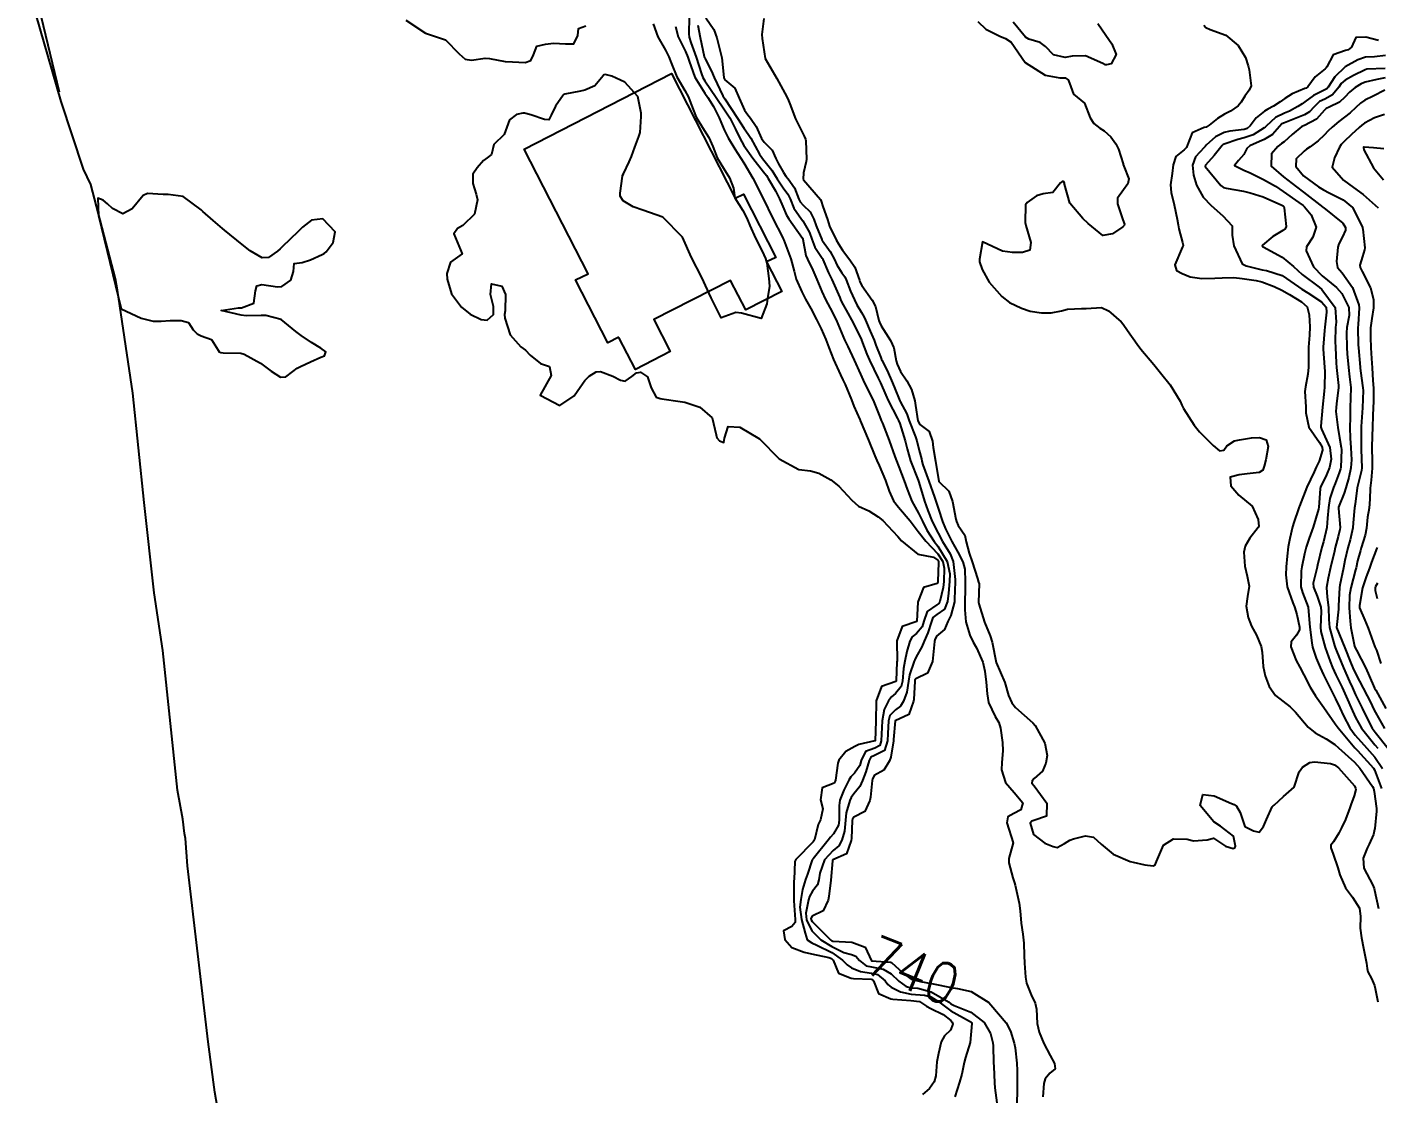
# Model space of a CAD drawing. Header units: metres. Extents: x 286371 to 293043, y 7462578 to 7466404.
# Drawn here: x 291510.5 to 291645.5, y 7463124.9 to 7463231.5 of the extents above; entities that cross this region are included whole.
import ezdxf
from ezdxf.enums import TextEntityAlignment as Align

# ---------------------------------------------------------------- set-up
doc = ezdxf.new("R2010")
doc.units = ezdxf.units.M
doc.header["$MEASUREMENT"] = 0
for name, color, linetype in [('Area', 45, 'Continuous'), ('Cotas', 45, 'Continuous'), ('Curvas de Nivel 1m', 11, 'Continuous'), ('Curvas de Nivel 5m', 15, 'Continuous'), ('Edificações', 30, 'Continuous')]:
    doc.layers.add(name, color=color, linetype=linetype)
doc.styles.add('Style-STANDARD', font='STANDARD.shx')

msp = doc.modelspace()

# ---------------------------------------------------------------- linework, layer by layer
at = {"layer": 'Area'}
msp.add_polyline3d([(291529.77, 7463122.57, 743.59), (291529.34, 7463125.08, 743.52), (291528.68, 7463130.1, 743.17), (291526.61, 7463147.67, 743.61), (291526.4, 7463150.42, 743.36), (291526.31, 7463150.91, 743.36), (291526.12, 7463152.35, 743.39), (291525.59, 7463155.24, 743.52), (291524.13, 7463169.21, 743.12), (291523.25, 7463174.98, 743.4), (291522.26, 7463184, 743.28), (291521.14, 7463194.92, 743.39), (291519.61, 7463205.2, 754.63), (291519.4, 7463206.34, 805.1), (291516.94, 7463215.77, 798.71), (291516.2, 7463217.3, 798.8), (291513.98, 7463224.07, 796.66), (291510.55, 7463235.85, 743.07)], dxfattribs=at)
at = {"layer": 'Curvas de Nivel 1m', "flags": 128}
for points, elevation in [([(291513.79, 7463225.01), (291511.98, 7463232.6)], 743), ([(291548.42, 7463232.2), (291550.4, 7463230.88), (291552.39, 7463230.21), (291553.76, 7463228.83), (291554.37, 7463228.29), (291554.99, 7463228.19), (291556.37, 7463228.39), (291556.8, 7463228.35), (291558.36, 7463228.05), (291559.08, 7463228.04), (291560.36, 7463227.96), (291560.92, 7463228.17), (291561.21, 7463228.72), (291561.52, 7463229.58), (291562.39, 7463229.79), (291563.2, 7463229.89), (291564.39, 7463229.83), (291565.23, 7463229.83), (291565.62, 7463230.66), (291565.71, 7463231.36), (291566.42, 7463231.63)], 743), ([(291576.75, 7463232.49), (291576.73, 7463230.81), (291576.77, 7463230.49), (291576.92, 7463229.96), (291577.45, 7463228.48), (291578, 7463226.81), (291578.14, 7463226.47), (291578.34, 7463226.12), (291579.45, 7463224.45), (291580.3, 7463223.22), (291580.81, 7463222.43), (291581.4, 7463221.29), (291581.81, 7463220.41), (291582.24, 7463219.67), (291583.12, 7463218.39), (291584.19, 7463217.02), (291584.48, 7463216.66), (291584.66, 7463216.37), (291585.39, 7463215.14), (291585.8, 7463214.35), (291586.14, 7463213.56), (291586.5, 7463212.71), (291586.71, 7463212.34), (291588.1, 7463210.41), (291588.13, 7463210.35), (291588.14, 7463210.31), (291588.44, 7463208.68), (291588.58, 7463208.31), (291589.14, 7463207.2), (291589.52, 7463206.29), (291590.02, 7463205.09), (291590.39, 7463204.28), (291590.85, 7463203.42), (291591.46, 7463202.26), (291591.96, 7463201.06), (291592.29, 7463200.25), (291592.61, 7463199.57), (291593.25, 7463198.23), (291593.89, 7463196.8), (291594.15, 7463196.22), (291594.43, 7463195.66), (291595.15, 7463194.21), (291595.82, 7463192.56), (291595.97, 7463192.19), (291596.08, 7463191.92), (291596.77, 7463190.18), (291597.33, 7463188.6), (291597.49, 7463188.17), (291597.74, 7463187.55), (291598.27, 7463186.16), (291598.55, 7463185.31), (291599.02, 7463184.14), (291599.68, 7463182.93), (291600.09, 7463182.13), (291600.54, 7463181.23), (291601.25, 7463180.11), (291601.63, 7463179.63), (291602.56, 7463178.09), (291602.81, 7463176.87), (291602.79, 7463176.09), (291602.7, 7463174.94), (291602.58, 7463174.09), (291602.28, 7463173.34), (291601.52, 7463172.79), (291601.12, 7463172.51), (291600.98, 7463172.11), (291600.64, 7463170.97), (291600.26, 7463170.12), (291600.02, 7463169.58), (291599.46, 7463168.57), (291599.32, 7463168.28), (291599.27, 7463168.14), (291598.79, 7463166.78), (291598.7, 7463166.15), (291598.52, 7463165.03), (291598.2, 7463164.15), (291597.9, 7463163.65), (291597.38, 7463163.28), (291596.83, 7463162.71), (291596.7, 7463162.17), (291596.61, 7463160.91), (291596.58, 7463160.18), (291596.28, 7463159.21), (291595.3, 7463158.71), (291594.94, 7463158.56), (291594.76, 7463158.2), (291594.42, 7463157.07), (291594.1, 7463156.21), (291593.84, 7463155.63), (291593.24, 7463154.87), (291592.97, 7463154.5), (291592.84, 7463154.23), (291592.47, 7463152.98), (291592.4, 7463152.24), (291592.28, 7463151.14), (291592.03, 7463150.24), (291591.74, 7463149.67), (291591.16, 7463149.21), (291590.3, 7463148.27), (291589.81, 7463146.97), (291589.72, 7463146.29), (291589.59, 7463145.8), (291589.1, 7463145.15), (291588.78, 7463144.61), (291588.69, 7463144.3), (291588.41, 7463142.95), (291588.49, 7463142.3), (291589.04, 7463141.19), (291589.93, 7463140.28), (291591.01, 7463139.61), (291592.23, 7463139.02), (291593, 7463138.82), (291593.43, 7463138.66), (291593.79, 7463138.22), (291594.46, 7463137.69), (291594.98, 7463137.58), (291596.17, 7463137.37), (291596.97, 7463136.88), (291597.73, 7463136.15), (291598.45, 7463135.64), (291598.95, 7463135.51), (291599.62, 7463135.46), (291600.95, 7463135.11), (291602.68, 7463134.08), (291602.93, 7463133.9), (291603.27, 7463133.73), (291604.92, 7463133.06), (291606.27, 7463132.02), (291606.88, 7463130.92), (291607.12, 7463130.01), (291607.17, 7463129.7), (291607.2, 7463128.01), (291607.22, 7463127.62), (291607.29, 7463126.01), (291607.32, 7463125.49), (291607.51, 7463124)], 741), ([(291578.43, 7463232.43), (291579.24, 7463231.27), (291579.54, 7463230.44), (291579.7, 7463229.75), (291580.02, 7463228.43), (291580.06, 7463228.13), (291580.23, 7463226.44), (291580.34, 7463226.22), (291581.33, 7463225.41), (291581.77, 7463224.41), (291582.3, 7463223.19), (291582.61, 7463222.72), (291582.89, 7463222.39), (291583.47, 7463221.58), (291584, 7463220.38), (291584.25, 7463220), (291585.07, 7463219.2), (291585.44, 7463218.35), (291585.68, 7463217.82), (291586.19, 7463216.96), (291586.44, 7463216.59), (291586.65, 7463216.34), (291587.28, 7463215.44), (291587.74, 7463214.31), (291587.86, 7463214.02), (291588.15, 7463213.71), (291588.87, 7463213.04), (291589.22, 7463212.29), (291589.47, 7463211.64), (291590.01, 7463210.28), (291590.04, 7463210.22), (291590.09, 7463210.13), (291590.87, 7463209.06), (291591.29, 7463208.26), (291591.54, 7463207.74), (291592.04, 7463206.93), (291592.32, 7463206.53), (291592.45, 7463206.25), (291592.89, 7463205.11), (291593.29, 7463204.23), (291593.53, 7463203.76), (291593.99, 7463202.98), (291594.26, 7463202.5), (291594.4, 7463202.22), (291594.87, 7463201.12), (291595.25, 7463200.2), (291595.44, 7463199.7), (291595.92, 7463198.49), (291596, 7463198.28), (291596.05, 7463198.19), (291596.67, 7463196.95), (291597, 7463196.17), (291597.25, 7463195.54), (291597.82, 7463194.16), (291597.85, 7463194.1), (291598.51, 7463192.84), (291598.76, 7463192.15), (291599.38, 7463190.55), (291599.53, 7463190.14), (291599.77, 7463189.18), (291599.98, 7463188.35), (291600.02, 7463188.13), (291600.12, 7463187.76), (291600.71, 7463186.12), (291601.29, 7463184.53), (291601.42, 7463184.11), (291601.68, 7463183.31), (291602.1, 7463182.1), (291602.39, 7463181.36), (291603.01, 7463180.08), (291603.62, 7463179.04), (291604.13, 7463178.07), (291604.32, 7463177.34), (291604.35, 7463176.06), (291604.34, 7463175.29), (291604.33, 7463174.06), (291604.33, 7463173.27), (291604.42, 7463172.06), (291604.82, 7463170.72), (291605.14, 7463170.05), (291605.48, 7463169.47), (291606.13, 7463168.03), (291606.32, 7463167.15), (291606.45, 7463166.03), (291606.55, 7463164.88), (291606.69, 7463164.02), (291607.36, 7463162.61), (291607.71, 7463162.01), (291607.9, 7463161.45), (291608.1, 7463160), (291608.13, 7463159.19), (291608.03, 7463158), (291607.99, 7463157.29), (291608.4, 7463156), (291609.25, 7463155.01), (291610.11, 7463153.97), (291609.92, 7463153.27), (291609.22, 7463152.91), (291608.63, 7463152.58), (291608.53, 7463151.99), (291609.17, 7463149.98), (291608.72, 7463148.42), (291608.72, 7463147.99), (291609.12, 7463146.5), (291609.29, 7463145.98), (291609.35, 7463145.74), (291609.75, 7463143.97), (291609.84, 7463143.2), (291609.97, 7463141.97), (291610.13, 7463140.87), (291610.22, 7463139.97), (291610.26, 7463138.71), (291610.28, 7463137.97), (291610.38, 7463136.56), (291610.48, 7463135.96), (291610.95, 7463134.79), (291611.36, 7463133.95), (291611.49, 7463133.37), (291611.56, 7463131.94), (291611.76, 7463131.06), (291612.23, 7463129.93), (291612.85, 7463128.74), (291613.3, 7463127.92), (291613.34, 7463127.4), (291612.82, 7463126.98), (291612.34, 7463126.4), (291612.22, 7463125.93), (291612.12, 7463124.6)], 739), ([(291584.24, 7463232.37), (291584.03, 7463230.75), (291584.07, 7463230.37), (291584.37, 7463228.36), (291585.54, 7463226.35), (291586.32, 7463224.88), (291586.61, 7463224.33), (291586.82, 7463223.82), (291587.39, 7463222.32), (291588.25, 7463220.61), (291588.39, 7463220.3), (291588.42, 7463220.13), (291588.48, 7463218.3), (291588.46, 7463218.05), (291588.19, 7463216.92), (291588.15, 7463216.31), (291588.16, 7463216.28), (291588.18, 7463216.23), (291589.88, 7463214.28), (291589.97, 7463214.1), (291590.14, 7463213.57), (291590.6, 7463212.27), (291590.79, 7463211.59), (291591.45, 7463210.25), (291591.69, 7463209.85), (291592.08, 7463209.21), (291592.83, 7463208.23), (291593.32, 7463207.5), (291593.78, 7463206.22), (291593.84, 7463206.03), (291594.03, 7463205.68), (291595.07, 7463204.2), (291595.38, 7463203.58), (291595.73, 7463202.19), (291595.79, 7463202.01), (291595.97, 7463201.65), (291596.9, 7463200.17), (291597.21, 7463199.45), (291597.47, 7463198.16), (291597.57, 7463197.82), (291597.9, 7463197.09), (291598.51, 7463196.14), (291599, 7463195.27), (291599.31, 7463194.14), (291599.39, 7463193.68), (291599.63, 7463192.14), (291599.81, 7463191.79), (291600.76, 7463191.07), (291601.1, 7463190.11), (291601.17, 7463189.5), (291601.39, 7463188.11), (291601.72, 7463186.1), (291602.74, 7463185.11), (291603.09, 7463184.08), (291603.42, 7463182.33), (291603.49, 7463182.08), (291603.66, 7463181.69), (291604.32, 7463180.73), (291604.47, 7463180.06), (291604.74, 7463178.93), (291605.07, 7463178.05), (291605.58, 7463176.39), (291605.69, 7463176.04), (291605.74, 7463175.87), (291605.68, 7463174.04), (291605.71, 7463173.87), (291606.3, 7463172.03), (291606.84, 7463170.68), (291607.07, 7463170.02), (291607.45, 7463168.01), (291608.31, 7463166), (291608.68, 7463164.71), (291609.02, 7463163.99), (291609.38, 7463163.52), (291611.12, 7463161.96), (291611.35, 7463161.7), (291612.31, 7463159.94), (291612.54, 7463158.7), (291612.42, 7463157.94), (291612.09, 7463157.13), (291611.27, 7463156.42), (291611.05, 7463156.18), (291611.01, 7463155.96), (291611.26, 7463155.68), (291612.52, 7463153.94), (291612.5, 7463152.65), (291611.21, 7463152.23), (291611.02, 7463152.15), (291610.87, 7463151.96), (291611.19, 7463150.82), (291612.31, 7463149.94), (291613.17, 7463149.61), (291613.57, 7463149.52), (291614.28, 7463149.91), (291614.83, 7463150.25), (291615.18, 7463150.38), (291616.39, 7463150.68), (291617.18, 7463150.55), (291617.96, 7463149.85), (291619.16, 7463148.84), (291620.85, 7463148.11), (291621.15, 7463148.04), (291622.32, 7463147.79), (291623.14, 7463147.7), (291623.36, 7463147.77), (291623.49, 7463148.11), (291624.19, 7463149.75), (291625.18, 7463150.4), (291626.55, 7463150.35), (291627.18, 7463150.2), (291628.57, 7463150.3), (291629.19, 7463150.45), (291630.4, 7463149.66), (291631.17, 7463149.43), (291631.32, 7463149.49), (291631.4, 7463149.64), (291631.19, 7463150.64), (291629.88, 7463151.66), (291629.21, 7463152.08), (291627.85, 7463153.7), (291628.11, 7463154.83), (291629.25, 7463154.67), (291630.98, 7463153.91), (291631.24, 7463153.8), (291631.5, 7463153.64), (291631.84, 7463153.02), (291632.33, 7463151.63), (291633.2, 7463151.18), (291633.74, 7463151.06), (291634.19, 7463151.6), (291634.49, 7463152.32), (291635.05, 7463153.59), (291635.14, 7463153.68), (291635.24, 7463153.75), (291636.19, 7463154.63), (291637.26, 7463155.55), (291637.76, 7463157.07), (291638.07, 7463157.54), (291638.81, 7463158.02), (291639.3, 7463158.07), (291640.9, 7463157.9), (291641.3, 7463157.77), (291641.68, 7463157.49), (291643.27, 7463155.68), (291643.39, 7463155.46), (291643.43, 7463155.3), (291643.25, 7463154.67), (291642.93, 7463153.77), (291642.83, 7463153.47), (291642.38, 7463152.31), (291641.99, 7463151.48), (291641.72, 7463150.96), (291641.18, 7463150.09), (291640.93, 7463149.74), (291640.93, 7463149.5), (291641.15, 7463148.86), (291641.61, 7463147.49), (291641.83, 7463146.78), (291642.4, 7463145.48), (291643.09, 7463144.55), (291643.77, 7463143.45), (291643.87, 7463142.64), (291643.85, 7463141.45), (291643.98, 7463140.5), (291644.18, 7463139.45), (291644.48, 7463137.96), (291644.55, 7463137.44), (291644.63, 7463137.09), (291644.97, 7463136.42), (291645.27, 7463135.74), (291645.34, 7463135.43), (291645.62, 7463134.11)], 738), ([(291605.61, 7463232.05), (291606.41, 7463231.3), (291607.82, 7463230.59), (291608.4, 7463230.36), (291608.95, 7463230), (291610.36, 7463227.97), (291612.35, 7463226.7), (291613.82, 7463226.44), (291614.34, 7463226.42), (291614.65, 7463226.22), (291614.79, 7463225.91), (291615.2, 7463224.78), (291616.3, 7463223.88), (291616.85, 7463222.44), (291617.21, 7463221.87), (291617.81, 7463221.39), (291618.26, 7463221.12), (291618.93, 7463220.52), (291619.42, 7463219.83), (291619.7, 7463219.29), (291620.15, 7463217.82), (291620.16, 7463217.76), (291620.21, 7463217.61), (291620.72, 7463216.34), (291620.61, 7463215.82), (291620.18, 7463215.22), (291619.59, 7463214.41), (291619.59, 7463213.83), (291620.13, 7463212.25), (291620.29, 7463211.82), (291620.26, 7463211.68), (291620.12, 7463211.53), (291619.1, 7463210.85), (291618.11, 7463210.66), (291616.66, 7463211.88), (291616.13, 7463212.38), (291614.82, 7463213.9), (291614.3, 7463215.79), (291614.29, 7463215.91), (291614.19, 7463216.06), (291614.04, 7463216.07), (291613.88, 7463215.92), (291613.12, 7463214.98), (291612.17, 7463214.83), (291611.5, 7463214.62), (291610.55, 7463213.97), (291610.4, 7463213.72), (291610.36, 7463211.97), (291610.42, 7463211.67), (291610.92, 7463209.96), (291610.82, 7463209.22), (291610.08, 7463208.98), (291609.1, 7463208.96), (291608.08, 7463209.12), (291606.09, 7463210.03), (291605.79, 7463208.32), (291605.78, 7463208.04), (291606.05, 7463207.26), (291606.75, 7463206.02), (291608.01, 7463204.56), (291608.78, 7463203.99), (291610, 7463203.4), (291610.84, 7463203.11), (291611.99, 7463202.94), (291612.97, 7463202.95), (291613.99, 7463203.13), (291614.59, 7463203.31), (291615.99, 7463203.39), (291616.47, 7463203.39), (291617.99, 7463203.47), (291618.68, 7463203.15), (291619.97, 7463202.03), (291620.15, 7463201.82), (291620.59, 7463201.18), (291621.54, 7463199.8), (291621.93, 7463199.31), (291623.22, 7463197.77), (291623.89, 7463196.95), (291624.86, 7463195.75), (291625.85, 7463194.11), (291626.01, 7463193.73), (291626.18, 7463193.38), (291627.25, 7463191.71), (291627.8, 7463191.05), (291629.15, 7463189.68), (291629.78, 7463189.15), (291630.21, 7463189.23), (291630.53, 7463189.66), (291631.3, 7463190.15), (291631.79, 7463190.24), (291632.98, 7463190.44), (291633.8, 7463190.5), (291634.45, 7463190.25), (291634.67, 7463189.6), (291634.41, 7463188.25), (291634.26, 7463187.61), (291634.13, 7463187.23), (291633.74, 7463186.99), (291632.54, 7463186.84), (291631.74, 7463186.77), (291630.87, 7463186.53), (291630.93, 7463185.66), (291631.71, 7463184.73), (291633.05, 7463183.62), (291633.67, 7463182.3), (291633.71, 7463181.61), (291633.7, 7463181.57), (291633.66, 7463181.51), (291632.82, 7463180.44), (291632.36, 7463179.63), (291632.23, 7463179.03), (291632.32, 7463177.63), (291632.57, 7463176.64), (291632.75, 7463175.63), (291632.59, 7463174.59), (291632.45, 7463173.63), (291632.64, 7463172.51), (291633, 7463171.62), (291633.49, 7463170.73), (291633.97, 7463169.61), (291634.05, 7463169.02), (291634.17, 7463167.6), (291634.36, 7463166.67), (291634.76, 7463165.59), (291635.4, 7463164.72), (291636.84, 7463163.56), (291637.38, 7463163.05), (291638.66, 7463161.53), (291639.35, 7463160.98), (291640.46, 7463160.39), (291641.33, 7463159.81), (291641.7, 7463159.49), (291643.3, 7463158.05), (291643.83, 7463157.46), (291645.08, 7463155.62), (291645.18, 7463155.44), (291645.26, 7463155.11), (291645.5, 7463153.43), (291645.5, 7463153.16), (291645.31, 7463151.43), (291645.3, 7463151.33), (291645.18, 7463150.83), (291644.76, 7463149.85), (291644.55, 7463149.44), (291644.15, 7463148.45), (291644.22, 7463147.45), (291645.11, 7463145.76), (291645.25, 7463145.43), (291645.3, 7463145.24), (291645.7, 7463143.43)], 737), ([(291617.63, 7463231.86), (291618.41, 7463230.68), (291619.02, 7463229.84), (291619.46, 7463228.75), (291618.94, 7463227.84), (291618.49, 7463227.72), (291618.36, 7463227.73), (291618.13, 7463227.85), (291616.38, 7463228.63), (291615.07, 7463228.6), (291614.37, 7463228.47), (291613.19, 7463228.74), (291612.39, 7463229.57), (291611.87, 7463229.95), (291610.71, 7463230.28), (291610.4, 7463230.49), (291609.14, 7463231.99)], 737), ([(291573.15, 7463231.81), (291573.64, 7463230.54), (291574.38, 7463229.19), (291574.73, 7463228.52), (291574.97, 7463227.91), (291575.52, 7463226.51), (291576.32, 7463225.16), (291576.69, 7463224.49), (291576.93, 7463223.86), (291577.45, 7463222.48), (291578.27, 7463221.19), (291578.72, 7463220.46), (291579.13, 7463219.56), (291579.57, 7463218.44), (291580.2, 7463217.4), (291580.79, 7463216.43), (291581.18, 7463215.41), (291581.33, 7463214.42), (291582.14, 7463213.16), (291582.54, 7463212.4), (291582.84, 7463211.67), (291583.38, 7463210.39), (291584.07, 7463209.1), (291584.4, 7463208.37), (291584.51, 7463207.92), (291584.74, 7463206.36), (291584.78, 7463205.61), (291584.6, 7463204.37), (291584.52, 7463203.84), (291583.97, 7463202.37), (291581.98, 7463202.91), (291581.42, 7463202.97), (291579.97, 7463202.43), (291578.95, 7463204.45), (291578.03, 7463206.46), (291576.99, 7463208.48), (291576.09, 7463210.49), (291574.12, 7463212.52), (291572.14, 7463213.19), (291571.17, 7463213.54), (291570.16, 7463214.12), (291569.87, 7463214.59), (291569.85, 7463214.9), (291570.09, 7463216.59), (291570.11, 7463216.67), (291570.2, 7463216.82), (291570.77, 7463218.02), (291570.98, 7463218.57), (291571.32, 7463219.49), (291571.74, 7463220.56), (291571.85, 7463220.97), (291571.97, 7463222.56), (291571.97, 7463222.88), (291571.64, 7463224.56), (291570.34, 7463226.01), (291569.03, 7463226.6), (291568.35, 7463226.77), (291568.22, 7463226.74), (291568.16, 7463226.62), (291567.32, 7463225.64), (291566.32, 7463225.2), (291565.88, 7463225.1), (291564.32, 7463224.79), (291564.23, 7463224.76), (291564.15, 7463224.68), (291563.39, 7463223.59), (291562.96, 7463222.69), (291562.73, 7463222.24), (291562.28, 7463222.25), (291560.93, 7463222.72), (291560.29, 7463222.91), (291560.12, 7463222.91), (291559.51, 7463222.75), (291558.79, 7463222.24), (291558.25, 7463220.76), (291557.24, 7463219.78), (291556.98, 7463218.78), (291556.57, 7463218.44), (291556.21, 7463218.18), (291555.56, 7463217.44), (291555.13, 7463216.81), (291555.12, 7463215.87), (291555.46, 7463214.81), (291555.58, 7463214.24), (291555.31, 7463212.81), (291554.12, 7463211.67), (291553.59, 7463211.36), (291553.24, 7463210.85), (291554.07, 7463208.83), (291552.89, 7463208.02), (291552.53, 7463206.86), (291552.57, 7463206.32), (291553.01, 7463204.85), (291553.99, 7463203.5), (291554.85, 7463202.82), (291555.97, 7463202.27), (291556.56, 7463202.2), (291557.19, 7463202.79), (291557.2, 7463203.58), (291556.88, 7463204.79), (291556.98, 7463205.84), (291558.02, 7463205.6), (291558.4, 7463204.77), (291558.35, 7463203.14), (291558.31, 7463202.77), (291558.32, 7463202.42), (291558.86, 7463200.76), (291559.93, 7463199.55), (291560.4, 7463199.21), (291560.86, 7463198.73), (291561.9, 7463197.89), (291562.79, 7463197.59), (291562.95, 7463196.69), (291561.85, 7463194.71), (291563.84, 7463193.68), (291565.27, 7463194.66), (291565.87, 7463195.52), (291566.33, 7463196.19), (291566.75, 7463196.63), (291567.47, 7463197.04), (291567.89, 7463197.07), (291569.14, 7463196.6), (291569.88, 7463196.22), (291570.35, 7463196.1), (291571.01, 7463196.57), (291571.49, 7463196.96), (291571.89, 7463197.03), (291572.59, 7463196.54), (291572.97, 7463195.44), (291573.46, 7463194.53), (291573.85, 7463194.37), (291574.03, 7463194.34), (291575.85, 7463194.09), (291576.31, 7463194.02), (291577.84, 7463193.53), (291579.06, 7463192.45), (291579.47, 7463190.77), (291579.52, 7463190.44), (291579.79, 7463190.14), (291580.21, 7463190), (291580.29, 7463190.43), (291580.65, 7463191.58), (291581.81, 7463191.51), (291583.79, 7463190.37), (291585.76, 7463188.34), (291587.74, 7463187.29), (291588.88, 7463187.16), (291589.73, 7463186.92), (291590.92, 7463186.27), (291591.71, 7463185.63), (291593.01, 7463184.23), (291593.69, 7463183.64), (291594.74, 7463183.15), (291595.67, 7463182.55), (291596.12, 7463182.19), (291597.64, 7463180.58), (291597.98, 7463180.16), (291599.61, 7463178.83), (291601.18, 7463178.54), (291601.61, 7463178.22), (291601.68, 7463178.1), (291601.7, 7463178), (291601.64, 7463176.1), (291601.64, 7463176.04), (291601.57, 7463175.91), (291600.19, 7463175.5), (291599.65, 7463174.13), (291599.64, 7463174.03), (291599.54, 7463172.13), (291599.53, 7463172.12), (291599.51, 7463172.1), (291598.06, 7463171.6), (291597.53, 7463170.16), (291597.53, 7463170.12), (291597.55, 7463168.16), (291597.54, 7463168.07), (291597.46, 7463166.16), (291597.45, 7463166.14), (291597.42, 7463166.11), (291595.98, 7463165.62), (291595.47, 7463164.19), (291595.47, 7463164.11), (291595.42, 7463162.19), (291595.42, 7463162.14), (291595.36, 7463160.19), (291595.35, 7463160.18), (291595.33, 7463160.17), (291593.73, 7463159.81), (291593.32, 7463159.61), (291592.44, 7463159.11), (291591.71, 7463158.25), (291591.61, 7463157.94), (291591.39, 7463156.25), (291591.37, 7463156.14), (291591.26, 7463155.95), (291590.06, 7463155.47), (291589.88, 7463154.27), (291590.11, 7463153.39), (291589.88, 7463152.27), (291589.65, 7463151.83), (291589.28, 7463150.28), (291589.17, 7463150.08), (291587.43, 7463148.32), (291587.34, 7463148.12), (291587.25, 7463146.32), (291587.24, 7463146.19), (291587.21, 7463144.32), (291587.21, 7463144.19), (291587.35, 7463142.32), (291587.36, 7463142.01), (291587.04, 7463141.61), (291586.18, 7463141.2), (291586.32, 7463140.34), (291587.01, 7463139.54), (291588.26, 7463139.05), (291589, 7463138.88), (291590.73, 7463138.53), (291591, 7463138.43), (291591.16, 7463138.26), (291591.69, 7463136.97), (291592.97, 7463136.46), (291593.18, 7463136.44), (291594.97, 7463136.36), (291595.09, 7463136.33), (291595.2, 7463136.2), (291595.68, 7463134.93), (291596.94, 7463134.4), (291597.14, 7463134.37), (291598.94, 7463134.24), (291599.8, 7463134.12), (291600.48, 7463133.67), (291600.92, 7463133.44), (291602.16, 7463132.84), (291602.91, 7463132.23), (291603.06, 7463132.07), (291603.12, 7463131.85), (291602.89, 7463131.28), (291602.28, 7463130.69), (291601.97, 7463130.09), (291601.69, 7463128.93), (291601.52, 7463128.1), (291601.42, 7463126.71), (291601.25, 7463126.11), (291600.79, 7463125.42), (291600.08, 7463124.83)], 743), ([(291575.39, 7463231.54), (291575.65, 7463230.51), (291576.38, 7463229.05), (291576.64, 7463228.49), (291576.76, 7463228.1), (291577.33, 7463226.48), (291578.32, 7463224.88), (291578.62, 7463224.46), (291579.2, 7463223.55), (291579.76, 7463222.44), (291580.27, 7463221.24), (291580.66, 7463220.43), (291581.32, 7463219.33), (291581.91, 7463218.41), (291582.21, 7463217.92), (291583.13, 7463216.39), (291584.15, 7463214.37), (291585.12, 7463212.36), (291586.1, 7463210.49), (291586.17, 7463210.34), (291586.22, 7463210.21), (291586.93, 7463208.33), (291587.25, 7463207.12), (291587.46, 7463206.32), (291588.01, 7463205.03), (291588.4, 7463204.31), (291588.91, 7463203.38), (291589.5, 7463202.29), (291589.96, 7463201.34), (291590.42, 7463200.28), (291590.73, 7463199.47), (291591.2, 7463198.27), (291591.89, 7463196.74), (291592.13, 7463196.25), (291592.36, 7463195.77), (291592.98, 7463194.24), (291593.23, 7463193.62), (291593.82, 7463192.27), (291593.85, 7463192.22), (291593.86, 7463192.19), (291594.68, 7463190.21), (291595.32, 7463188.64), (291595.51, 7463188.2), (291595.75, 7463187.68), (291596.39, 7463186.18), (291596.76, 7463185.13), (291597.2, 7463184.17), (291597.68, 7463183.54), (291598.87, 7463182.15), (291599.65, 7463181.1), (291600.44, 7463180.12), (291601.62, 7463178.86), (291602.12, 7463178.1), (291602.25, 7463177.44), (291602.22, 7463176.09), (291602.15, 7463175.51), (291601.83, 7463174.1), (291601.74, 7463173.9), (291601.54, 7463173.76), (291600.56, 7463173.09), (291600.23, 7463172.12), (291600.07, 7463171.56), (291599.5, 7463170.9), (291599.06, 7463170.57), (291598.82, 7463170.14), (291598.52, 7463169.1), (291598.33, 7463168.15), (291598.2, 7463167.39), (291598.08, 7463166.15), (291597.96, 7463165.61), (291597.4, 7463164.89), (291597, 7463164.57), (291596.69, 7463164.17), (291596.26, 7463163.3), (291596.05, 7463162.18), (291596.02, 7463161.52), (291595.97, 7463160.18), (291595.82, 7463159.7), (291595.32, 7463159.46), (291594.4, 7463159.12), (291593.97, 7463158.21), (291593.81, 7463157.7), (291593.28, 7463156.93), (291592.93, 7463156.57), (291592.71, 7463156.23), (291592.23, 7463155.26), (291591.84, 7463154.25), (291591.76, 7463153.72), (291591.76, 7463152.25), (291591.69, 7463151.75), (291591.18, 7463150.88), (291590.89, 7463150.55), (291590.66, 7463150.26), (291589.15, 7463148.4), (291589.07, 7463148.3), (291588.58, 7463146.84), (291588.4, 7463146.31), (291588.09, 7463145.32), (291587.91, 7463144.31), (291587.84, 7463143.54), (291588, 7463142.31), (291588.37, 7463140.97), (291588.57, 7463140.3), (291589.02, 7463139.99), (291589.53, 7463139.77), (291591.01, 7463139.02), (291592.1, 7463138.25), (291592.55, 7463137.8), (291592.98, 7463137.51), (291593.9, 7463137.14), (291594.98, 7463136.96), (291595.6, 7463136.82), (291596.35, 7463136.18), (291596.61, 7463135.82), (291596.95, 7463135.56), (291597.88, 7463135.09), (291598.95, 7463134.87), (291600.3, 7463134.76), (291600.94, 7463134.59), (291601.72, 7463134.09), (291602.92, 7463133.19), (291604.78, 7463132.17), (291604.91, 7463132.11), (291604.99, 7463132.04), (291605.03, 7463131.92), (291604.86, 7463130.04), (291604.38, 7463128.52), (291604.27, 7463128.05), (291604.02, 7463126.86), (291603.78, 7463126.06), (291603.32, 7463124.61)], 742), ([(291628.22, 7463231.7), (291628.42, 7463231.47), (291628.87, 7463231.24), (291630.41, 7463230.68), (291631.66, 7463229.65), (291632.38, 7463228.45), (291632.66, 7463227.63), (291632.77, 7463227.22), (291632.96, 7463225.63), (291632.75, 7463225.21), (291632.32, 7463224.59), (291631.96, 7463223.99), (291631.67, 7463223.64), (291630.88, 7463223.08), (291630.29, 7463222.8), (291629.6, 7463222.36), (291628.76, 7463221.69), (291628.45, 7463221.51), (291628.27, 7463221.45), (291627.06, 7463220.92), (291626.58, 7463219.72), (291626.48, 7463219.48), (291626.24, 7463219.23), (291625.42, 7463218.55), (291625.14, 7463217.74), (291625.06, 7463216.88), (291624.89, 7463215.74), (291624.94, 7463214.97), (291625.24, 7463213.74), (291625.54, 7463212.32), (291625.65, 7463211.73), (291625.73, 7463211.34), (291626.09, 7463209.98), (291626.15, 7463209.72), (291626.14, 7463209.66), (291626.08, 7463209.54), (291625.32, 7463207.74), (291625.5, 7463207.19), (291626.04, 7463206.88), (291626.87, 7463206.55), (291628.03, 7463206.38), (291629.31, 7463206.4), (291630.04, 7463206.45), (291631.21, 7463206.47), (291632.04, 7463206.37), (291633.47, 7463206.17), (291634.03, 7463206.05), (291635.27, 7463205.59), (291636.02, 7463205.22), (291636.8, 7463204.78), (291638, 7463204.04), (291638.55, 7463203.54), (291638.76, 7463202.75), (291638.82, 7463201.53), (291638.78, 7463200.7), (291638.67, 7463199.53), (291638.67, 7463198.78), (291638.69, 7463197.53), (291638.63, 7463196.8), (291638.37, 7463195.54), (291638.33, 7463195.07), (291638.41, 7463193.54), (291638.41, 7463192.96), (291638.73, 7463191.53), (291639.79, 7463189.98), (291640.05, 7463189.51), (291640.08, 7463189.21), (291639.76, 7463188.13), (291639.55, 7463187.73), (291639.45, 7463187.52), (291639.26, 7463187.04), (291638.52, 7463185.54), (291637.77, 7463183.63), (291637.75, 7463183.55), (291637.69, 7463183.35), (291637.22, 7463182.01), (291637.09, 7463181.56), (291636.82, 7463180.39), (291636.66, 7463179.57), (291636.54, 7463178.64), (291636.46, 7463177.57), (291636.41, 7463176.75), (291636.54, 7463175.57), (291637.13, 7463173.97), (291637.3, 7463173.56), (291637.52, 7463172.8), (291637.79, 7463171.55), (291637.78, 7463171.27), (291637.49, 7463170.75), (291636.97, 7463170.07), (291636.93, 7463169.56), (291637.45, 7463168.22), (291637.81, 7463167.55), (291638.22, 7463166.76), (291638.84, 7463165.53), (291639.4, 7463164.68), (291640.22, 7463163.51), (291641.36, 7463161.88), (291641.66, 7463161.49), (291643.32, 7463159.48), (291643.57, 7463159.21), (291645.2, 7463157.44), (291645.29, 7463157.28), (291645.99, 7463155.42)], 736), ([(291646.38, 7463228.66), (291645.3, 7463228.52), (291644.38, 7463228.48), (291643.62, 7463228.22), (291642.36, 7463227.51), (291642.33, 7463227.48), (291641.31, 7463226.54), (291640.65, 7463225.51), (291640.52, 7463225.33), (291640.33, 7463225.22), (291639.19, 7463224.67), (291638.31, 7463224.03), (291638.04, 7463223.82), (291637.63, 7463223.55), (291636.78, 7463223.09), (291636.29, 7463222.9), (291635.4, 7463222.47), (291634.47, 7463221.6), (291634.37, 7463221.5), (291634.27, 7463221.43), (291633.14, 7463220.74), (291632.26, 7463220.42), (291631.63, 7463220.27), (291630.25, 7463219.81), (291630.15, 7463219.76), (291630.06, 7463219.67), (291629.25, 7463218.66), (291628.38, 7463217.69), (291628.36, 7463217.55), (291629.93, 7463215.67), (291630.18, 7463215.47), (291630.45, 7463215.39), (291632.18, 7463215.09), (291632.85, 7463214.94), (291634.16, 7463214.53), (291636.01, 7463213.71), (291636.14, 7463213.63), (291636.21, 7463213.57), (291636.26, 7463213.45), (291636.44, 7463211.57), (291636.34, 7463211.34), (291636.11, 7463211.16), (291635.12, 7463210.56), (291634.09, 7463209.69), (291634.05, 7463209.64), (291634.05, 7463209.6), (291634.08, 7463209.56), (291634.15, 7463209.53), (291636.07, 7463208.51), (291637.2, 7463207.56), (291638.04, 7463206.79), (291639.74, 7463205.52), (291640.02, 7463205.28), (291641.35, 7463203.49), (291641.45, 7463202.01), (291641.38, 7463201.49), (291641.36, 7463200.07), (291641.37, 7463199.49), (291641.44, 7463197.96), (291641.48, 7463197.49), (291641.7, 7463195.67), (291641.7, 7463195.49), (291641.48, 7463193.86), (291641.44, 7463193.49), (291641.43, 7463193.08), (291641.61, 7463191.49), (291641.8, 7463190.45), (291641.96, 7463189.48), (291641.97, 7463189.3), (291641.91, 7463187.48), (291641.88, 7463187.35), (291641.75, 7463186.94), (291641.34, 7463185.88), (291641.18, 7463185.49), (291640.82, 7463184.38), (291640.67, 7463183.5), (291640.6, 7463182.44), (291640.51, 7463181.51), (291640.18, 7463180.06), (291640.03, 7463179.52), (291639.6, 7463177.73), (291639.56, 7463177.56), (291639.55, 7463177.53), (291639.16, 7463175.94), (291639.2, 7463175.53), (291639.55, 7463174.64), (291639.93, 7463173.52), (291639.96, 7463173.09), (291639.87, 7463171.52), (291639.91, 7463171.1), (291640.36, 7463169.51), (291640.85, 7463168.11), (291641.1, 7463167.5), (291641.43, 7463166.78), (291642.04, 7463165.49), (291642.58, 7463164.3), (291642.94, 7463163.47), (291643.37, 7463162.5), (291643.99, 7463161.45), (291645.33, 7463159.78), (291645.62, 7463159.43)], 734), ([(291646.36, 7463227.35), (291644.53, 7463227.28), (291644.36, 7463227.24), (291643.17, 7463226.66), (291642.34, 7463226.2), (291641.96, 7463225.87), (291641.71, 7463225.49), (291641.1, 7463224.72), (291640.32, 7463224.31), (291639.79, 7463224.05), (291639.25, 7463223.53), (291638.8, 7463223.04), (291638.29, 7463222.73), (291637.46, 7463222.38), (291636.28, 7463221.94), (291636.03, 7463221.82), (291635.8, 7463221.58), (291635.08, 7463220.77), (291634.25, 7463220.28), (291633.79, 7463220.07), (291632.83, 7463219.63), (291632.51, 7463219.36), (291632.23, 7463218.76), (291631.7, 7463218.16), (291631.28, 7463217.65), (291632.21, 7463217.21), (291632.87, 7463216.95), (291634.19, 7463216.27), (291635.38, 7463215.59), (291636.17, 7463215.08), (291637.73, 7463213.97), (291638.15, 7463213.67), (291638.28, 7463213.54), (291638.94, 7463212.73), (291639.44, 7463211.52), (291639.12, 7463210.51), (291638.5, 7463209.54), (291638.46, 7463209.15), (291639.18, 7463207.53), (291640.04, 7463206.64), (291641.49, 7463205.49), (291642.02, 7463204.89), (291642.71, 7463203.47), (291642.76, 7463202.69), (291642.51, 7463201.48), (291642.47, 7463200.96), (291642.53, 7463199.48), (291642.56, 7463198.84), (291642.69, 7463197.47), (291642.8, 7463196.56), (291642.91, 7463195.47), (291642.9, 7463194.43), (291642.84, 7463193.47), (291642.84, 7463192.48), (291642.82, 7463191.47), (291642.84, 7463190.43), (291642.92, 7463189.47), (291642.98, 7463188.25), (291642.93, 7463187.47), (291642.72, 7463186.49), (291642.42, 7463185.47), (291642.26, 7463184.93), (291641.68, 7463183.52), (291641.68, 7463183.49), (291641.68, 7463183.38), (291641.84, 7463181.48), (291641.83, 7463181.31), (291641.64, 7463180.58), (291641.36, 7463179.49), (291641.27, 7463179.14), (291640.88, 7463177.51), (291640.65, 7463176.44), (291640.49, 7463175.51), (291640.54, 7463174.52), (291640.7, 7463173.51), (291640.73, 7463172.3), (291640.77, 7463171.51), (291641.28, 7463169.7), (291641.35, 7463169.5), (291641.47, 7463169.17), (291642.17, 7463167.48), (291642.77, 7463166.12), (291643.08, 7463165.47), (291643.4, 7463164.77), (291644.04, 7463163.45), (291644.68, 7463162.13), (291645.05, 7463161.44), (291645.35, 7463161.03), (291646.65, 7463159.41)], 733), ([(291646.35, 7463226.41), (291645.52, 7463226.27), (291644.34, 7463226), (291643.96, 7463225.84), (291643.36, 7463225.47), (291642.79, 7463225.01), (291642.32, 7463224.48), (291641.79, 7463224.01), (291640.74, 7463223.51), (291640.45, 7463223.37), (291640.3, 7463223.19), (291639.5, 7463222.31), (291638.28, 7463221.67), (291638.19, 7463221.63), (291638.02, 7463221.55), (291637.07, 7463220.75), (291636.25, 7463220.04), (291635.98, 7463219.85), (291635.62, 7463219.58), (291634.98, 7463218.84), (291634.95, 7463217.59), (291636.19, 7463216.52), (291637.49, 7463215.55), (291638.17, 7463215.01), (291640.12, 7463213.51), (291640.14, 7463213.49), (291640.23, 7463213.43), (291642.12, 7463211.89), (291642.37, 7463211.48), (291642.39, 7463211.2), (291642.1, 7463210.53), (291641.73, 7463209.85), (291641.61, 7463209.49), (291641.47, 7463208.09), (291641.58, 7463207.49), (291642.05, 7463206.93), (291643.09, 7463205.47), (291643.71, 7463203.74), (291643.74, 7463203.46), (291643.65, 7463201.78), (291643.62, 7463201.46), (291643.65, 7463199.75), (291643.67, 7463199.46), (291643.85, 7463197.51), (291643.86, 7463197.46), (291643.9, 7463197.16), (291644.12, 7463195.45), (291644.14, 7463195.18), (291644.07, 7463193.45), (291643.96, 7463191.6), (291643.96, 7463191.45), (291643.95, 7463189.61), (291643.95, 7463189.45), (291643.95, 7463189.28), (291644.02, 7463187.45), (291644, 7463187.2), (291643.73, 7463186.14), (291643.58, 7463185.59), (291643.55, 7463185.46), (291643.34, 7463183.81), (291643.28, 7463183.46), (291643.16, 7463181.96), (291643.11, 7463181.46), (291642.84, 7463180.26), (291642.63, 7463179.47), (291642.32, 7463178.2), (291642.17, 7463177.48), (291641.82, 7463175.74), (291641.78, 7463175.49), (291641.7, 7463173.65), (291641.7, 7463173.49), (291641.69, 7463173.33), (291641.5, 7463171.49), (291642.33, 7463169.48), (291642.9, 7463168.03), (291643.13, 7463167.47), (291643.43, 7463166.83), (291644.15, 7463165.45), (291644.94, 7463163.9), (291645.16, 7463163.44), (291645.38, 7463163), (291646.27, 7463161.42)], 732), ([(291646.33, 7463225.19), (291645.16, 7463224.6), (291644.32, 7463224.2), (291643.88, 7463223.89), (291643.42, 7463223.47), (291642.84, 7463222.94), (291642.29, 7463222.49), (291641.72, 7463222.06), (291641.04, 7463221.5), (291640.65, 7463221.13), (291640.26, 7463220.71), (291639.64, 7463220.14), (291638.84, 7463219.54), (291638.49, 7463219.29), (291638.24, 7463219.1), (291637.46, 7463218.32), (291637.42, 7463217.56), (291638.2, 7463216.63), (291639.68, 7463215.52), (291640.17, 7463215.22), (291640.74, 7463214.93), (291642.16, 7463214.24), (291643.1, 7463213.47), (291644.08, 7463211.49), (291644.09, 7463211.45), (291644.11, 7463211.31), (291644.31, 7463209.45), (291644.29, 7463209.24), (291644.07, 7463208.57), (291643.81, 7463207.71), (291643.84, 7463207.46), (291644.05, 7463207.08), (291644.9, 7463205.44), (291645.18, 7463204.26), (291645.18, 7463203.44), (291645.03, 7463202.39), (291644.89, 7463201.44), (291644.88, 7463200.51), (291644.92, 7463199.44), (291644.99, 7463198.37), (291645.05, 7463197.44), (291645.13, 7463196.19), (291645.17, 7463195.43), (291645.18, 7463194.11), (291645.16, 7463193.43), (291645.12, 7463192.72), (291645.07, 7463191.44), (291645.05, 7463190.68), (291645.02, 7463189.44), (291645.05, 7463188.14), (291645.06, 7463187.43), (291644.94, 7463186.22), (291644.86, 7463185.44), (291644.82, 7463184.32), (291644.74, 7463183.44), (291644.59, 7463182.52), (291644.47, 7463181.44), (291644.35, 7463180.74), (291643.95, 7463179.45), (291643.87, 7463179.2), (291643.6, 7463178.16), (291643.44, 7463177.46), (291643.39, 7463177.26), (291642.92, 7463175.47), (291642.8, 7463174.72), (291642.76, 7463173.48), (291642.84, 7463172.15), (291642.92, 7463171.47), (291643.3, 7463169.64), (291643.36, 7463169.47), (291643.47, 7463169.23), (291644.41, 7463167.45), (291645.19, 7463165.66), (291645.3, 7463165.44), (291645.41, 7463165.24), (291646.43, 7463163.42)], 731), ([(291646.23, 7463219.33), (291645.2, 7463219.44), (291644.24, 7463219.51), (291644.2, 7463219.49), (291644.18, 7463219.46), (291644.23, 7463219.24), (291645.19, 7463217.44), (291646.19, 7463216.24)], 729), ([(291645.57, 7463175.94), (291645.4, 7463175.59), (291645.35, 7463175.43), (291645.34, 7463175.21), (291645.55, 7463174.39)], 729)]:
    msp.add_lwpolyline(points, dxfattribs=dict(at, elevation=elevation))
at = {"layer": 'Curvas de Nivel 1m', "elevation": 743, "flags": 128}
msp.add_lwpolyline([(291532.08, 7463209.78), (291530.3, 7463211.19), (291530.11, 7463211.36), (291529.15, 7463212.18), (291528.13, 7463213.06), (291527.95, 7463213.23), (291526.15, 7463214.56), (291524.66, 7463214.78), (291524.16, 7463214.76), (291522.61, 7463214.86), (291522.15, 7463214.68), (291521.06, 7463213.34), (291520.13, 7463212.85), (291519.1, 7463213.37), (291518.59, 7463213.82), (291518.15, 7463214.19), (291517.64, 7463214.41), (291517.7, 7463212.68), (291519.98, 7463203.35), (291521.97, 7463202.4), (291523.17, 7463202.11), (291523.97, 7463202.1), (291524.86, 7463202.17), (291525.97, 7463202.19), (291526.69, 7463201.98), (291527.18, 7463201.24), (291527.55, 7463200.83), (291527.95, 7463200.64), (291529.01, 7463200.28), (291529.66, 7463199.2), (291529.77, 7463199.04), (291529.92, 7463198.97), (291530.16, 7463198.95), (291531.92, 7463198.91), (291532.26, 7463198.81), (291533.91, 7463197.92), (291534.98, 7463197.12), (291535.89, 7463196.53), (291536.42, 7463196.56), (291537.12, 7463197.09), (291537.55, 7463197.43), (291537.9, 7463197.58), (291538.91, 7463198.06), (291539.92, 7463198.51), (291540.3, 7463198.66), (291540.42, 7463199.04), (291539.93, 7463199.42), (291539.01, 7463199.99), (291537.95, 7463200.68), (291537.42, 7463201.08), (291535.97, 7463202.27), (291534.42, 7463202.69), (291533.98, 7463202.67), (291532.48, 7463202.66), (291531.98, 7463202.71), (291529.98, 7463203.19), (291531.71, 7463203.45), (291531.99, 7463203.45), (291533.24, 7463203.9), (291533.39, 7463205.14), (291533.53, 7463205.63), (291534.02, 7463205.78), (291535.6, 7463205.53), (291536.02, 7463205.57), (291536.92, 7463206.2), (291537.21, 7463207.09), (291537.26, 7463207.89), (291538.06, 7463207.99), (291538.88, 7463208.25), (291540.07, 7463208.78), (291540.25, 7463208.86), (291540.46, 7463209.04), (291541.15, 7463209.97), (291541.36, 7463211.03), (291540.12, 7463212.33), (291538.99, 7463212.2), (291538.11, 7463211.49), (291537.89, 7463211.29), (291537.66, 7463211.08), (291536.87, 7463210.31), (291536.08, 7463209.54), (291535.86, 7463209.33), (291535.6, 7463209.11), (291534.7, 7463208.49), (291534.06, 7463208.45), (291532.88, 7463209.15)], close=True, dxfattribs=at)
at = {"layer": 'Curvas de Nivel 5m', "flags": 128}
for points, elevation in [([(291577.63, 7463231.68), (291577.86, 7463230.47), (291578.27, 7463228.57), (291578.31, 7463228.47), (291578.37, 7463228.31), (291579, 7463227.1), (291579.27, 7463226.45), (291580.14, 7463224.62), (291580.25, 7463224.44), (291580.31, 7463224.34), (291581.58, 7463222.41), (291582.27, 7463221.38), (291582.67, 7463220.81), (291582.92, 7463220.39), (291583.8, 7463218.8), (291584.08, 7463218.38), (291584.21, 7463218.21), (291585.04, 7463217.2), (291585.55, 7463216.35), (291586.17, 7463215.42), (291586.63, 7463214.81), (291586.85, 7463214.33), (291587.23, 7463213.41), (291588, 7463212.32), (291588.12, 7463212.15), (291588.78, 7463210.98), (291589.04, 7463210.3), (291589.31, 7463209.52), (291590.07, 7463208.4), (291590.12, 7463208.33), (291590.14, 7463208.28), (291590.7, 7463206.93), (291591.01, 7463206.27), (291591.81, 7463204.46), (291591.89, 7463204.26), (291592, 7463204.06), (291592.64, 7463202.9), (291592.99, 7463202.24), (291593.95, 7463200.34), (291593.98, 7463200.26), (291594, 7463200.22), (291594.54, 7463198.83), (291594.8, 7463198.21), (291595.65, 7463196.43), (291595.77, 7463196.2), (291595.88, 7463195.95), (291596.41, 7463194.73), (291596.67, 7463194.18), (291597.59, 7463192.4), (291597.7, 7463192.17), (291597.81, 7463191.88), (291598.37, 7463190.16), (291598.56, 7463189.37), (291598.89, 7463188.15), (291599.65, 7463186.21), (291599.68, 7463186.14), (291599.72, 7463186.02), (291600.3, 7463184.13), (291600.61, 7463183.19), (291601.06, 7463182.11), (291601.65, 7463180.93), (291602.09, 7463180.1), (291602.85, 7463178.85), (291603.17, 7463178.08), (291603.36, 7463176.29), (291603.36, 7463176.08), (291603.29, 7463174.33), (291603.28, 7463174.08), (291602.91, 7463172.7), (291602.63, 7463172.09), (291602.29, 7463171.31), (291601.49, 7463170.64), (291601.32, 7463170.27), (291601.28, 7463170.11), (291601.12, 7463168.45), (291601.08, 7463168.11), (291600.6, 7463166.95), (291599.43, 7463166.38), (291599.33, 7463166.23), (291599.31, 7463166.14), (291599.22, 7463164.32), (291599.2, 7463164.14), (291598.72, 7463162.8), (291597.36, 7463162.16), (291597.19, 7463160.31), (291597.18, 7463160.17), (291596.93, 7463158.54), (291596.8, 7463158.17), (291596.21, 7463157.25), (291595.27, 7463156.7), (291595.1, 7463156.36), (291595.07, 7463156.2), (291594.88, 7463154.56), (291594.82, 7463154.2), (291594.33, 7463153.1), (291593.21, 7463152.55), (291593.08, 7463152.35), (291593.07, 7463152.23), (291592.98, 7463150.42), (291592.96, 7463150.23), (291592.5, 7463148.89), (291591.14, 7463148.29), (291591.1, 7463148.26), (291591.08, 7463148.2), (291590.91, 7463146.27), (291590.73, 7463144.63), (291590.67, 7463144.27), (291590.15, 7463143.19), (291589.06, 7463142.67), (291588.94, 7463142.41), (291588.95, 7463142.3), (291589.05, 7463142.12), (291590.92, 7463140.27), (291591.02, 7463140.19), (291591.13, 7463140.15), (291593.02, 7463140.05), (291594.36, 7463139.55), (291594.98, 7463138.2), (291596.89, 7463138.07), (291596.99, 7463138.03), (291598.14, 7463136.99), (291598.97, 7463136.35), (291599.88, 7463136.12), (291600.96, 7463135.93), (291601.17, 7463135.89), (291602.96, 7463135.53), (291603.59, 7463135.43), (291604.95, 7463135.14), (291606.72, 7463134.02), (291606.93, 7463133.81), (291608.46, 7463131.99), (291608.88, 7463131.17), (291609.24, 7463129.98), (291609.34, 7463129.49), (291609.53, 7463127.97), (291609.56, 7463127.23), (291609.57, 7463125.97), (291609.56, 7463125.21), (291609.52, 7463123.97)], 740), ([(291645.69, 7463230.15), (291644.41, 7463230.48), (291643.43, 7463230.45), (291642.99, 7463229.48), (291642.64, 7463229.23), (291642.39, 7463229.17), (291641.15, 7463228.74), (291640.51, 7463227.51), (291640.46, 7463227.41), (291640.36, 7463227.31), (291639.35, 7463226.53), (291638.62, 7463225.54), (291638.46, 7463225.41), (291638.33, 7463225.35), (291637.06, 7463224.82), (291636.32, 7463224.36), (291635.87, 7463224.02), (291635.2, 7463223.59), (291634.62, 7463223.28), (291634.3, 7463223.09), (291633.46, 7463222.44), (291632.86, 7463221.63), (291632.54, 7463221.36), (291632.27, 7463221.27), (291630.83, 7463221.09), (291630.26, 7463220.96), (291629.39, 7463220.54), (291628.45, 7463219.69), (291628.35, 7463219.58), (291628.24, 7463219.47), (291627.4, 7463218.53), (291627.1, 7463217.71), (291627.2, 7463216.71), (291627.5, 7463215.7), (291628.17, 7463214.5), (291628.94, 7463213.68), (291630.13, 7463212.64), (291631.04, 7463211.65), (291631.05, 7463210.7), (291631.22, 7463209.65), (291632.06, 7463207.84), (291632.47, 7463207.63), (291634.05, 7463207.24), (291634.49, 7463207.16), (291636.04, 7463206.68), (291637.68, 7463205.55), (291638.02, 7463205.3), (291638.61, 7463204.95), (291640, 7463204.03), (291640.44, 7463203.51), (291640.5, 7463203), (291640.31, 7463201.51), (291640.28, 7463201.18), (291640.14, 7463199.51), (291640.14, 7463199.3), (291640.29, 7463197.51), (291640.31, 7463197.09), (291640.28, 7463195.51), (291640.25, 7463195.13), (291640.08, 7463193.51), (291639.91, 7463191.61), (291639.92, 7463191.51), (291640, 7463191.33), (291640.81, 7463189.5), (291640.95, 7463188.31), (291640.78, 7463187.5), (291640.5, 7463186.75), (291639.9, 7463185.51), (291639.86, 7463185.37), (291639.71, 7463183.51), (291639.68, 7463183.33), (291639.14, 7463181.53), (291638.74, 7463180.44), (291638.45, 7463179.54), (291638.29, 7463178.87), (291638.01, 7463177.55), (291637.96, 7463177.18), (291637.93, 7463175.55), (291638.09, 7463175.01), (291638.65, 7463173.54), (291638.75, 7463172.3), (291638.82, 7463171.53), (291639.03, 7463169.98), (291639.09, 7463169.53), (291639.46, 7463168.44), (291639.84, 7463167.52), (291640.17, 7463166.77), (291640.81, 7463165.5), (291641.4, 7463164.39), (291641.82, 7463163.49), (291642.18, 7463162.67), (291642.81, 7463161.47), (291643.34, 7463160.75), (291644.51, 7463159.45), (291645.31, 7463158.54), (291646.07, 7463157.42)], 735), ([(291646.29, 7463222.77), (291645.29, 7463222.44), (291644.28, 7463221.9), (291644.03, 7463221.71), (291643.75, 7463221.46), (291642.97, 7463220.76), (291642.25, 7463220.07), (291641.96, 7463219.77), (291641.79, 7463219.49), (291641.29, 7463218.43), (291641.04, 7463217.5), (291642.18, 7463216.19), (291643.18, 7463215.47), (291644.16, 7463214.77), (291645.66, 7463213.43)], 730), ([(291645.55, 7463179.5), (291645.53, 7463179.43), (291645, 7463178.04), (291644.78, 7463177.44), (291644.45, 7463176.57), (291644.09, 7463175.45), (291643.77, 7463173.7), (291643.8, 7463173.46), (291644.31, 7463172.24), (291644.64, 7463171.45), (291645.33, 7463169.58), (291645.39, 7463169.44), (291645.47, 7463169.22), (291645.93, 7463167.91)], 730)]:
    msp.add_lwpolyline(points, dxfattribs=dict(at, elevation=elevation))
at = {"layer": 'Edificações'}
msp.add_lwpolyline([(291569.74, 7463200.5), (291568.62, 7463199.93), (291565.39, 7463206.23), (291566.65, 7463206.85), (291560.26, 7463219.31), (291574.98, 7463226.86), (291581.37, 7463214.4), (291582.19, 7463214.81), (291585.43, 7463208.49), (291584.5, 7463208.03), (291584.5, 7463208.03), (291586.01, 7463205.08), (291582.41, 7463203.24), (291580.9, 7463206.18), (291573.22, 7463202.28), (291574.87, 7463199.07), (291571.38, 7463197.28), (291569.74, 7463200.49)], dxfattribs=at)

# ---------------------------------------------------------------- texts
at = {"layer": 'Cotas', "style": 'Style-STANDARD'}
msp.add_text('740', height=4, rotation=337.813, dxfattribs=at).set_placement((291599.14, 7463137.23, 740), align=Align.MIDDLE_CENTER)

doc.saveas('drawing.dxf')
